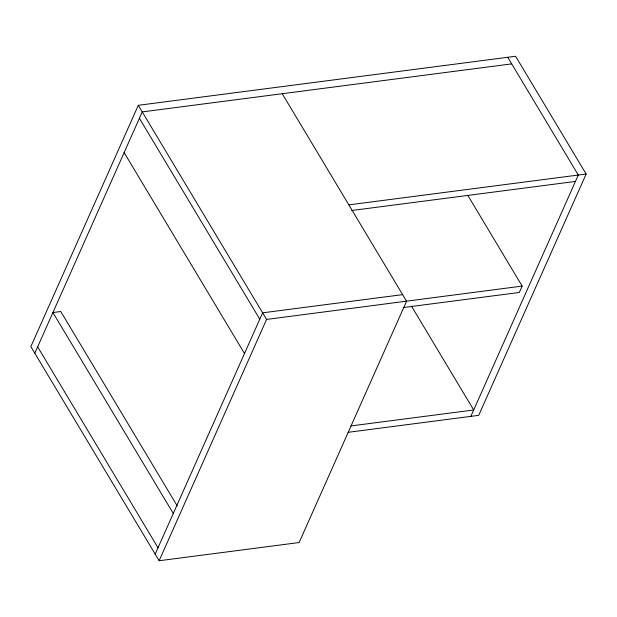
<?xml version="1.0" encoding="UTF-8"?>
<svg xmlns="http://www.w3.org/2000/svg" width="617" height="617" viewBox="0 0 617 617"><rect width="100%" height="100%" fill="white"/><g stroke="black" fill="none" stroke-linecap="round" stroke-linejoin="round"><path stroke-width="0.93" d="M348.042 432.324L478.715 415.341L586.15 174.025L515.596 56.263L138.285 105.306L30.85 346.615L159.14 560.737L299.129 542.544L406.564 301.235L282.239 93.707M34.807 353.217L142.242 111.908L511.701 63.883M155.183 554.135L262.618 312.827L402.616 294.633M159.14 560.737L266.575 319.429L138.285 105.306M467.802 195.365L522.152 286.087L519.313 292.466L403.148 307.567M470.864 416.359L578.299 175.051L507.745 57.281M348.836 204.875L586.15 174.025M351.713 210.513L575.46 181.429M266.575 319.429L522.152 286.087M350.88 425.946L473.702 409.981L411.539 306.225M139.403 118.287L259.78 319.205M124.133 152.584L244.509 353.51M177.179 505.824L60.767 311.516L52.915 312.541L173.292 513.46M37.645 346.839L158.021 547.765"/></g></svg>
